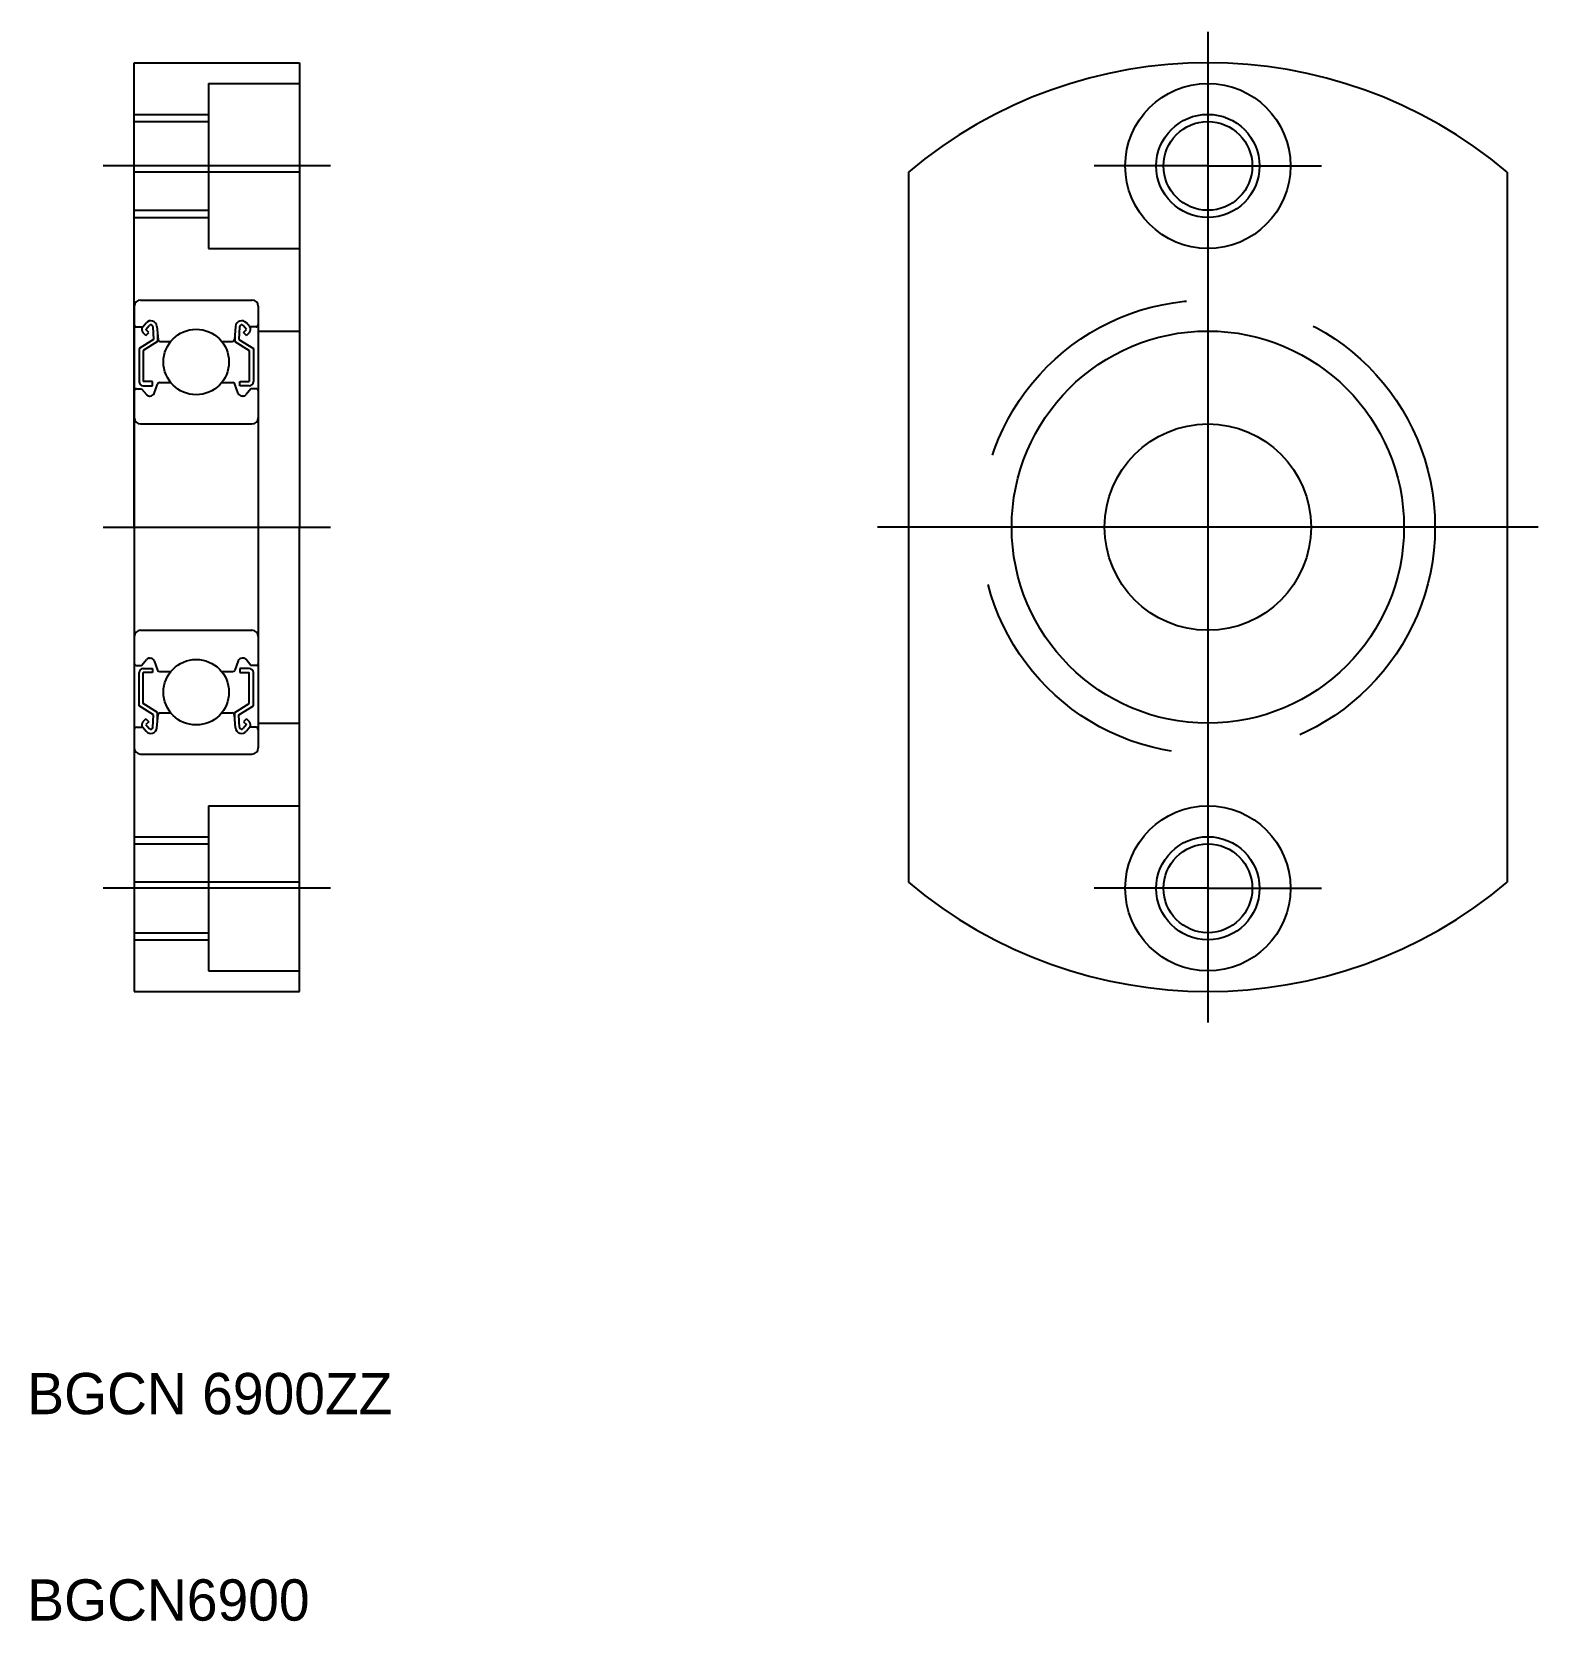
# Model space of a CAD drawing. Extents: x 129.1 to 202, y 61.7 to 138.7.
import ezdxf

# ---------------------------------------------------------------- set-up
doc = ezdxf.new("R2010")
doc.units = 0
doc.linetypes.add('CENTER', pattern=[2, 1.25, -0.25, 0.25, -0.25])
doc.linetypes.add('DASHED', pattern=[19.05, 12.7, -6.35])
doc.layers.get('0').update_dxf_attribs({"linetype": 'CONTINUOUS'})
doc.layers.add('CENTER', color=1, linetype='CENTER')

msp = doc.modelspace()

# ---------------------------------------------------------------- linework, layer by layer
at = {"color": 7}
for p, q in [((134.048, 114.732), (134.048, 137.232)), ((134.048, 137.232), (142.048, 137.232)), ((142.048, 137.232), (142.048, 114.732)), ((137.648, 136.232), (137.648, 128.232)), ((137.648, 136.232), (142.048, 136.232)), ((134.048, 134.382), (137.648, 134.382)), ((142.048, 131.937), (134.048, 131.937)), ((171.548, 131.937), (171.548, 97.527)), ((200.548, 131.937), (200.548, 97.527)), ((134.048, 130.082), (137.648, 130.082)), ((137.648, 128.232), (142.048, 128.232)), ((134.048, 114.732), (134.048, 92.232)), ((142.048, 92.232), (142.048, 114.732)), ((137.648, 101.232), (137.648, 93.232)), ((137.648, 101.232), (142.048, 101.232)), ((134.048, 99.382), (137.648, 99.382)), ((142.048, 97.527), (134.048, 97.527)), ((134.048, 95.082), (137.648, 95.082)), ((137.648, 93.232), (142.048, 93.232)), ((134.048, 92.232), (142.048, 92.232))]:
    msp.add_line(p, q, dxfattribs=at)
at = {"color": 3}
for p, q in [((134.048, 134.732), (137.648, 134.732)), ((134.048, 129.732), (137.648, 129.732)), ((134.048, 99.732), (137.648, 99.732)), ((134.048, 94.732), (137.648, 94.732))]:
    msp.add_line(p, q, dxfattribs=at)
for p, q in [((134.348, 125.732), (139.748, 125.732)), ((134.048, 125.432), (134.048, 104.032)), ((140.048, 125.432), (140.048, 104.032)), ((134.148, 124.432), (134.458, 124.432)), ((134.458, 124.432), (134.62, 124.625)), ((134.611, 124.021), (134.47, 124.162)), ((134.611, 124.303), (134.774, 124.497)), ((134.753, 124.162), (134.611, 124.303)), ((134.611, 124.021), (134.753, 124.162)), ((134.947, 124.442), (134.98, 123.83)), ((135.146, 124.46), (135.201, 123.823)), ((135.18, 124.066), (135.18, 123.719)), ((138.95, 124.46), (138.895, 123.823)), ((138.916, 124.066), (138.916, 123.719)), ((139.149, 124.442), (139.116, 123.83)), ((139.485, 124.303), (139.322, 124.497)), ((139.343, 124.162), (139.485, 124.303)), ((139.485, 124.021), (139.343, 124.162)), ((139.638, 124.432), (139.476, 124.625)), ((139.485, 124.021), (139.626, 124.162)), ((139.948, 124.432), (139.638, 124.432)), ((134.98, 123.83), (134.28, 123.393)), ((134.28, 123.393), (134.28, 121.782)), ((135.18, 123.719), (134.48, 123.282)), ((134.48, 123.282), (134.48, 121.782)), ((135.301, 123.732), (135.815, 123.732)), ((138.281, 123.732), (138.795, 123.732)), ((138.916, 123.719), (139.616, 123.282)), ((139.116, 123.83), (139.816, 123.393)), ((139.616, 123.282), (139.616, 121.782)), ((139.816, 123.393), (139.816, 121.782)), ((134.93, 121.782), (134.48, 121.782)), ((134.93, 121.582), (134.93, 121.782)), ((135.267, 121.732), (135.815, 121.732)), ((138.281, 121.732), (138.829, 121.732)), ((139.166, 121.782), (139.616, 121.782)), ((139.166, 121.582), (139.166, 121.782)), ((134.148, 121.432), (134.398, 121.432)), ((134.398, 121.432), (134.632, 121.153)), ((134.48, 121.582), (134.93, 121.582)), ((134.785, 121.082), (134.821, 121.082)), ((135.009, 121.214), (135.173, 121.666)), ((139.087, 121.214), (138.923, 121.666)), ((139.616, 121.582), (139.166, 121.582)), ((139.311, 121.082), (139.275, 121.082)), ((139.698, 121.432), (139.464, 121.153)), ((139.948, 121.432), (139.698, 121.432)), ((134.348, 119.732), (139.748, 119.732)), ((134.348, 109.732), (139.748, 109.732)), ((134.148, 108.032), (134.398, 108.032)), ((134.398, 108.032), (134.632, 108.311)), ((134.48, 107.882), (134.93, 107.882)), ((134.785, 108.382), (134.821, 108.382)), ((134.93, 107.882), (134.93, 107.682)), ((135.009, 108.25), (135.173, 107.798)), ((139.087, 108.25), (138.923, 107.798)), ((139.616, 107.882), (139.166, 107.882)), ((139.166, 107.882), (139.166, 107.682)), ((139.311, 108.382), (139.275, 108.382)), ((139.698, 108.032), (139.464, 108.311)), ((139.948, 108.032), (139.698, 108.032)), ((134.28, 106.071), (134.28, 107.682)), ((134.48, 106.182), (134.48, 107.682)), ((134.93, 107.682), (134.48, 107.682)), ((135.267, 107.732), (135.815, 107.732)), ((138.281, 107.732), (138.829, 107.732)), ((139.166, 107.682), (139.616, 107.682)), ((139.616, 106.182), (139.616, 107.682)), ((139.816, 106.071), (139.816, 107.682)), ((134.98, 105.634), (134.28, 106.071)), ((135.18, 105.745), (134.48, 106.182)), ((134.83, 105.964), (134.83, 105.964)), ((134.947, 105.022), (134.98, 105.634)), ((135.005, 105.854), (135.005, 105.855)), ((135.146, 105.004), (135.201, 105.641)), ((135.18, 105.398), (135.18, 105.745)), ((135.301, 105.732), (135.815, 105.732)), ((138.281, 105.732), (138.795, 105.732)), ((138.95, 105.004), (138.895, 105.641)), ((138.916, 105.745), (139.616, 106.182)), ((138.916, 105.398), (138.916, 105.745)), ((139.116, 105.634), (139.816, 106.071)), ((139.149, 105.022), (139.116, 105.634)), ((134.148, 105.032), (134.458, 105.032)), ((134.458, 105.032), (134.62, 104.839)), ((134.611, 105.443), (134.47, 105.302)), ((134.611, 105.443), (134.753, 105.302)), ((134.753, 105.302), (134.611, 105.161)), ((134.611, 105.161), (134.774, 104.967)), ((139.485, 105.161), (139.322, 104.967)), ((139.485, 105.443), (139.343, 105.302)), ((139.343, 105.302), (139.485, 105.161)), ((139.638, 105.032), (139.476, 104.839)), ((139.485, 105.443), (139.626, 105.302)), ((139.948, 105.032), (139.638, 105.032)), ((134.348, 103.732), (139.748, 103.732))]:
    msp.add_line(p, q)
at = {"color": 7, "linetype": 'CONTINUOUS'}
for p, q in [((140.048, 124.232), (142.048, 124.232)), ((140.048, 105.232), (142.048, 105.232))]:
    msp.add_line(p, q, dxfattribs=at)
at = {"color": 7}
for centre, radius in [((186.048, 132.232), 4), ((186.048, 132.232), 2.15), ((186.048, 114.732), 9.5), ((186.048, 114.732), 5), ((186.048, 97.232), 4), ((186.048, 97.232), 2.15)]:
    msp.add_circle(centre, radius, dxfattribs=at)
at = {"color": 3}
for centre in [(186.048, 132.232), (186.048, 97.232)]:
    msp.add_circle(centre, 2.5, dxfattribs=at)
at = {"color": 3, "linetype": 'DASHED'}
msp.add_circle((186.048, 114.732), 11, dxfattribs=at)
for centre in [(137.048, 122.732), (137.048, 106.732)]:
    msp.add_circle(centre, 1.587)
at = {"color": 7}
for start, end in [(49.87597, 130.12403), (229.87597, 310.12403)]:
    msp.add_arc((186.048, 114.732), 22.5, start, end, dxfattribs=at)
for centre, radius, start, end in [((134.348, 125.432), 0.3, 90, 180), ((139.748, 125.432), 0.3, 0, 90), ((134.148, 124.532), 0.1, 180.00005, 270.00003), ((134.611, 124.303), 0.2, 139.86482, 225.00006), ((134.849, 124.434), 0.298, 5.00049, 140.17136), ((134.849, 124.434), 0.0983, 4.66455, 139.97394), ((139.247, 124.434), 0.298, 39.82861, 174.99974), ((139.247, 124.434), 0.0983, 40.02637, 175.33574), ((139.485, 124.303), 0.2, 314.99673, 40.13525), ((139.948, 124.532), 0.1, 269.99948, 359.99126), ((135.301, 123.832), 0.1, 185.14438, 270.00003), ((138.795, 123.832), 0.1, 269.99948, 354.85568), ((134.48, 121.782), 0.2, 180.00005, 270.00003), ((135.267, 121.632), 0.1, 89.99951, 160.11572), ((138.829, 121.632), 0.1, 19.88452, 90.00024), ((139.616, 121.782), 0.2, 269.99976, 359.99563), ((134.148, 121.332), 0.1, 89.99951, 180.00005), ((134.785, 121.282), 0.2, 220.13838, 270.00003), ((134.821, 121.282), 0.2, 270.00003, 340.11166), ((139.275, 121.282), 0.2, 199.88831, 269.99976), ((139.311, 121.282), 0.2, 269.99976, 319.86147), ((139.948, 121.332), 0.1, 359.99126, 90.00024), ((134.348, 120.032), 0.3, 180, 270), ((139.748, 120.032), 0.3, 270, 0), ((134.348, 109.432), 0.3, 90, 180), ((139.748, 109.432), 0.3, 0, 90), ((134.148, 108.132), 0.1, 179.99995, 270.00049), ((134.48, 107.682), 0.2, 89.99997, 179.99995), ((134.785, 108.182), 0.2, 89.99997, 139.86162), ((134.821, 108.182), 0.2, 19.88834, 89.99997), ((139.275, 108.182), 0.2, 90.00024, 160.11169), ((139.311, 108.182), 0.2, 40.13853, 90.00024), ((139.616, 107.682), 0.2, 0.00437, 90.00024), ((139.948, 108.132), 0.1, 269.99976, 0.00874), ((135.267, 107.832), 0.1, 199.88428, 270.00049), ((138.829, 107.832), 0.1, 269.99976, 340.11548), ((135.301, 105.632), 0.1, 89.99997, 174.85562), ((138.795, 105.632), 0.1, 5.14432, 90.00052), ((134.148, 104.932), 0.1, 89.99997, 179.99995), ((134.611, 105.161), 0.2, 134.99994, 220.13518), ((134.849, 105.03), 0.298, 219.82864, 354.99951), ((134.849, 105.03), 0.0983, 220.02606, 355.33545), ((139.247, 105.03), 0.298, 185.00026, 320.17139), ((139.247, 105.03), 0.0983, 184.66426, 319.97363), ((139.485, 105.161), 0.2, 319.86475, 45.00327), ((139.948, 104.932), 0.1, 0.00874, 90.00052), ((134.348, 104.032), 0.3, 180, 270), ((139.748, 104.032), 0.3, 270, 0)]:
    msp.add_arc(centre, radius, start, end)
at = {"layer": 'CENTER', "color": 1, "linetype": 'CONTINUOUS'}
for p, q in [((186.048, 138.732), (186.048, 90.732)), ((143.548, 132.232), (132.548, 132.232)), ((186.048, 132.232), (180.548, 132.232)), ((186.048, 132.232), (191.548, 132.232)), ((132.548, 114.732), (143.548, 114.732)), ((202.048, 114.732), (170.048, 114.732)), ((143.548, 97.232), (132.548, 97.232)), ((186.048, 97.232), (180.548, 97.232)), ((186.048, 97.232), (191.548, 97.232))]:
    msp.add_line(p, q, dxfattribs=at)

# ---------------------------------------------------------------- texts
at = {"color": 7}
for s, p in [('BGCN 6900ZZ', (128.865, 71.749)), ('BGCN6900', (128.865, 61.749))]:
    msp.add_text(s, height=2, dxfattribs=at).set_placement(p)

doc.saveas('drawing.dxf')
